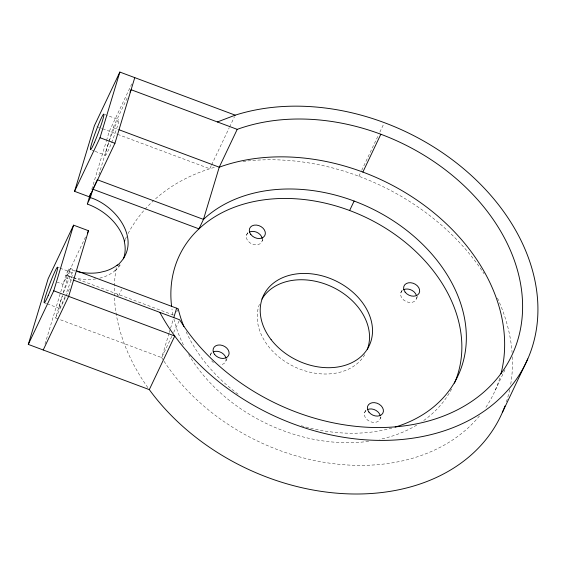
<?xml version="1.0" encoding="UTF-8"?>
<svg xmlns="http://www.w3.org/2000/svg" width="566" height="566" viewBox="0 0 566 566"><rect width="100%" height="100%" fill="white"/><g stroke="black" fill="none" stroke-linecap="round" stroke-linejoin="round"><path stroke-width="0.42" stroke-dasharray="2.83 2.12" d="M44.99 344.093L60.505 292.742M60.76 291.907L65.762 275.359L68.755 269.048L66.045 278.019L63.052 284.33L57.251 282.165M91.763 189.313L106.266 141.337M106.521 140.495L109.316 131.234L131.772 83.938M58.072 318.899L55.602 317.979L62.281 295.891M63.279 292.58L70.538 268.56L75.476 270.406M98.873 174.809L113.15 127.555L128.121 96.029M169.036 333.324L161.699 357.613A191.527 144.549 25.4 0 0 321.637 461.891A191.527 144.549 25.4 0 0 480.789 414.298M169.291 332.49L170.302 329.136M170.557 328.301L173.338 319.09M85.508 237.034L66.045 278.019L71.804 280.17M55.602 317.979L65.713 296.697M66.081 295.912L70.198 287.238M99.722 278.154L102.637 277.347A49.242 37.165 25.4 0 0 114.502 271.142L116.186 267.591M118.619 295.806L121.612 289.502M211.26 165.612L209.767 168.76L117.551 134.312M211.634 164.819L229.23 127.775M229.605 126.982L234.465 116.737M176.712 311.944L178.212 308.788M171.802 336.331L161.699 357.613L58.892 319.21M173.677 332.391L179.663 319.783M246.5 235.173L248.375 231.232M262.157 241.017L262.907 239.446M210.262 355.087L212.137 351.146M225.919 360.938L227.044 358.575M358.886 176.259L360.294 173.302M361.695 170.345L378.35 135.267M379.85 132.119L383.967 123.445M400.82 292.82L402.695 288.879M416.477 298.671L417.602 296.308M364.582 412.741L366.457 408.801M380.239 418.592L380.989 417.015M495.278 390.179L505.006 369.69M119.907 264.386L115.959 269.89L114.502 271.135M104.724 114.474L118.803 119.73M113.15 127.555L118.082 129.402M96.892 126.593L101.859 128.447M102.694 128.758L116.73 134.001M92.003 150.202L94.381 151.087M95.18 151.384L105.495 155.24M57.633 267.258L59.288 267.874M60.116 268.185L72.54 272.826M66.887 275.232L72.618 277.375M73.431 277.68L172.984 314.873L173.288 316.344M44.148 302.697L46.532 303.588M47.325 303.885L59.232 308.336M117.728 295.777L117.608 294.179M147.853 387.604A207.489 156.591 25.4 0 1 115.959 269.89A47.961 36.196 25.4 0 0 121.308 263.36M125.27 239.312A207.489 156.591 25.4 0 1 126.642 236.425M128.107 233.546A207.489 156.591 25.4 0 1 215.37 167.083M242.984 161.48A207.489 156.591 25.4 0 1 484.079 273.81M497.486 298.119A207.489 156.591 25.4 0 1 512.074 352.498M512.336 356.806A207.489 156.591 25.4 0 1 510.659 384.611M509.697 389.585A207.489 156.591 25.4 0 1 506.407 401.825M364.794 354.698A58.524 44.169 25.4 0 1 293.683 366.421A58.524 44.169 25.4 0 1 259.766 303.454M416.682 296.888A8.377 6.325 25.4 0 1 406.048 301.508A8.377 6.325 25.4 0 1 402.539 290.358M380.444 416.802A8.377 6.325 25.4 0 1 369.803 421.429A8.377 6.325 25.4 0 1 366.301 410.272M226.046 358.497A8.377 6.325 25.4 0 1 220.054 364.759M213.502 362.594A8.377 6.325 25.4 0 1 211.734 360.896M210.127 355.646A8.377 6.325 25.4 0 1 211.981 352.625M262.362 239.234A8.377 6.325 25.4 0 1 251.729 243.861A8.377 6.325 25.4 0 1 248.219 232.704M499.778 377.961A191.527 144.549 25.4 0 1 484.921 408.716M451.597 389.068A151.624 114.431 25.4 0 1 421.953 421.748M416.718 425.101A151.624 114.431 25.4 0 1 379.821 439.386M368.657 441.331A151.624 114.431 25.4 0 1 188.535 354.38M183.377 344.864A151.624 114.431 25.4 0 1 173.911 319.047M172.984 314.873A151.624 114.431 25.4 0 1 171.944 308.895M391.821 428.073A151.624 114.431 25.4 0 1 301.289 425.745M238.095 394.205A151.624 114.431 25.4 0 1 185.782 330.976M107.816 145.236A19.067 1.415 -69.5 0 1 118.556 119.631A19.067 1.415 -69.5 0 1 111.658 142.455A19.067 1.415 -69.5 0 1 105.892 151.617M105.856 151.702A18.636 1.387 -69.5 0 1 107.795 145.278M63.505 292.686A19.067 1.415 -69.5 0 1 72.498 272.671A19.067 1.415 -69.5 0 1 65.981 294.058M65.048 296.421A19.067 1.415 -69.5 0 1 59.621 304.713A18.636 1.387 -69.5 0 1 61.531 298.374M61.553 298.332A19.067 1.415 -69.5 0 1 62.465 295.629M95.859 278.932A51.718 39.033 25.4 0 1 65.769 275.338M74.931 271.022A51.718 39.033 25.4 0 1 68.762 269.034"/><path stroke-width="0.85" d="M504.957 405.999A207.489 156.591 25.4 0 1 345.748 493.764A207.489 156.591 25.4 0 1 149.304 389.62L28.3 344.411L48.138 278.755L73.594 225.155L88.501 230.73L68.663 296.386L43.207 349.986M134.772 77.634L114.926 143.29L89.478 196.89L74.563 191.322L94.409 125.666L119.858 72.066L235.215 115.16A207.489 156.591 25.4 0 1 511.997 224.122A207.489 156.591 25.4 0 1 431.617 434.469A207.489 156.591 25.4 0 1 159.853 312.382M28.3 344.411L53.749 290.811L73.594 225.155M74.563 191.322L100.019 137.722L119.858 72.066M90.496 193.522L87.355 203.909L90.348 197.605L92.881 189.221L97.373 179.762L203.47 219.396A151.624 114.431 25.4 0 1 428.589 250.476A151.624 114.431 25.4 0 1 395.082 427.125M173.847 317.413L176.634 308.201M129.996 92.088L131.114 89.725L237.211 129.359A191.527 144.549 25.4 0 1 494.04 220.726A191.527 144.549 25.4 0 1 434.002 419.378A191.527 144.549 25.4 0 1 179.663 319.783L73.566 280.142M87.383 233.093L88.501 230.73M117.12 265.617C143.714 242.418 117.021 205.925 90.348 197.605M237.211 129.359L219.24 167.196L203.47 219.396L198.977 228.855L92.881 189.221M149.304 389.62L174.752 336.02L53.749 290.811M362.877 172.078L380.84 134.241M349.632 210.502L354.118 201.043M502.325 412.536L527.781 358.936M217.401 121.959L235.215 115.16M118.902 129.706L219.24 167.196A191.527 144.549 25.4 0 1 423.538 204.779A191.527 144.549 25.4 0 1 500.96 373.758M100.019 137.722L114.926 143.29M76.297 270.711L178.212 308.788A151.624 114.431 25.4 0 0 183.879 326.518M124.294 241.505A207.489 156.591 25.4 0 1 124.937 240.041M171.597 306.312A151.624 114.431 25.4 0 1 332.348 204.942A151.624 114.431 25.4 0 1 454.448 383.168M261.952 299.067A58.524 44.169 25.4 0 1 332.582 287.111A58.524 44.169 25.4 0 1 367.27 349.569M403.735 289.643A8.377 6.325 25.4 0 1 416.449 295.551M367.49 409.565A8.377 6.325 25.4 0 1 380.21 415.472M213.17 351.911A8.377 6.325 25.4 0 1 225.891 357.818M249.415 231.989A8.377 6.325 25.4 0 1 262.284 238.576M124.308 241.505A47.961 36.196 25.4 0 1 123.452 258.839M87.32 204.043A50.99 38.481 25.4 0 1 124.513 241.505M117.502 264.831A49.242 37.165 25.4 0 1 105.63 271.036L99.637 272.479A51.718 39.033 25.4 0 1 77.74 271.708M271.107 339.628A58.524 44.169 25.4 0 0 367.787 348.387A58.524 44.169 25.4 0 0 310.203 273.711A58.524 44.169 25.4 0 0 271.107 339.628M405.164 292.169A8.377 6.325 25.4 0 0 419.01 293.421A8.377 6.325 25.4 0 0 410.76 282.731A8.377 6.325 25.4 0 0 405.164 292.169M368.926 412.09A8.377 6.325 25.4 0 0 382.765 413.343A8.377 6.325 25.4 0 0 374.522 402.652A8.377 6.325 25.4 0 0 368.926 412.09M214.606 354.436A8.377 6.325 25.4 0 0 228.445 355.689A8.377 6.325 25.4 0 0 220.202 344.998A8.377 6.325 25.4 0 0 214.606 354.436M250.844 234.515A8.377 6.325 25.4 0 0 264.69 235.774A8.377 6.325 25.4 0 0 256.44 225.077A8.377 6.325 25.4 0 0 250.844 234.515M48.202 295.502A19.025 1.415 -69.5 0 0 57.633 267.251A19.025 1.415 -69.5 0 0 46.837 292.176A19.025 1.415 -69.5 0 0 48.202 295.502M94.465 142.406A19.025 1.415 -69.5 0 0 103.896 114.162A19.025 1.415 -69.5 0 0 93.1 139.087A19.025 1.415 -69.5 0 0 94.465 142.406"/></g></svg>
